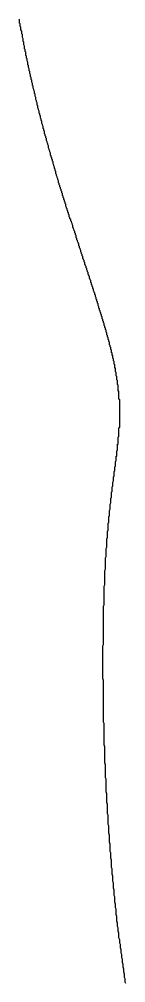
# Model space of a CAD drawing. Header units: millimetres. Extents: x 111 to 2999, y 81 to 1941.
# Drawn here: x 1008.74 to 1010.33, y 1536.61 to 1550.99 of the extents above; entities that cross this region are included whole.
import ezdxf

# ---------------------------------------------------------------- set-up
doc = ezdxf.new("R2010")
doc.units = ezdxf.units.MM

msp = doc.modelspace()

# ---------------------------------------------------------------- linework, layer by layer
msp.add_polyline3d([(1010.33, 1536.603, 0), (1010.32, 1536.623, 0), (1010.32, 1536.653, 0), (1010.32, 1536.673, 0), (1010.31, 1536.693, 0), (1010.31, 1536.723, 0), (1010.31, 1536.743, 0), (1010.3, 1536.773, 0), (1010.3, 1536.793, 0), (1010.3, 1536.813, 0), (1010.29, 1536.843, 0), (1010.29, 1536.863, 0), (1010.29, 1536.883, 0), (1010.28, 1536.913, 0), (1010.28, 1536.933, 0), (1010.28, 1536.963, 0), (1010.27, 1536.983, 0), (1010.27, 1537.013, 0), (1010.27, 1537.033, 0), (1010.26, 1537.053, 0), (1010.26, 1537.083, 0), (1010.26, 1537.103, 0), (1010.25, 1537.133, 0), (1010.25, 1537.153, 0), (1010.25, 1537.183, 0), (1010.24, 1537.203, 0), (1010.24, 1537.233, 0), (1010.24, 1537.253, 0), (1010.23, 1537.283, 0), (1010.23, 1537.303, 0), (1010.23, 1537.333, 0), (1010.23, 1537.353, 0), (1010.22, 1537.383, 0), (1010.22, 1537.403, 0), (1010.22, 1537.433, 0), (1010.21, 1537.453, 0), (1010.21, 1537.483, 0), (1010.21, 1537.503, 0), (1010.2, 1537.533, 0), (1010.2, 1537.553, 0), (1010.2, 1537.583, 0), (1010.2, 1537.603, 0), (1010.19, 1537.633, 0), (1010.19, 1537.663, 0), (1010.19, 1537.683, 0), (1010.19, 1537.713, 0), (1010.18, 1537.733, 0), (1010.18, 1537.763, 0), (1010.18, 1537.783, 0), (1010.17, 1537.813, 0), (1010.17, 1537.843, 0), (1010.17, 1537.863, 0), (1010.17, 1537.893, 0), (1010.16, 1537.913, 0), (1010.16, 1537.943, 0), (1010.16, 1537.973, 0), (1010.16, 1537.993, 0), (1010.15, 1538.023, 0), (1010.15, 1538.043, 0), (1010.15, 1538.073, 0), (1010.15, 1538.103, 0), (1010.14, 1538.123, 0), (1010.14, 1538.153, 0), (1010.14, 1538.173, 0), (1010.14, 1538.203, 0), (1010.13, 1538.233, 0), (1010.13, 1538.253, 0), (1010.13, 1538.283, 0), (1010.13, 1538.313, 0), (1010.12, 1538.333, 0), (1010.12, 1538.363, 0), (1010.12, 1538.393, 0), (1010.12, 1538.413, 0), (1010.12, 1538.443, 0), (1010.11, 1538.473, 0), (1010.11, 1538.493, 0), (1010.11, 1538.523, 0), (1010.11, 1538.553, 0), (1010.1, 1538.573, 0), (1010.1, 1538.603, 0), (1010.1, 1538.633, 0), (1010.1, 1538.653, 0), (1010.1, 1538.683, 0), (1010.09, 1538.713, 0), (1010.09, 1538.733, 0), (1010.09, 1538.763, 0), (1010.09, 1538.793, 0), (1010.09, 1538.813, 0), (1010.08, 1538.843, 0), (1010.08, 1538.873, 0), (1010.08, 1538.893, 0), (1010.08, 1538.923, 0), (1010.08, 1538.953, 0), (1010.07, 1538.973, 0), (1010.07, 1539.003, 0), (1010.07, 1539.033, 0), (1010.07, 1539.053, 0), (1010.07, 1539.083, 0), (1010.07, 1539.113, 0), (1010.06, 1539.133, 0), (1010.06, 1539.163, 0), (1010.06, 1539.193, 0), (1010.06, 1539.223, 0), (1010.06, 1539.243, 0), (1010.06, 1539.273, 0), (1010.05, 1539.303, 0), (1010.05, 1539.323, 0), (1010.05, 1539.353, 0), (1010.05, 1539.383, 0), (1010.05, 1539.403, 0), (1010.05, 1539.433, 0), (1010.04, 1539.463, 0), (1010.04, 1539.493, 0), (1010.04, 1539.513, 0), (1010.04, 1539.543, 0), (1010.04, 1539.573, 0), (1010.04, 1539.593, 0), (1010.04, 1539.623, 0), (1010.04, 1539.653, 0), (1010.03, 1539.673, 0), (1010.03, 1539.703, 0), (1010.03, 1539.733, 0), (1010.03, 1539.763, 0), (1010.03, 1539.783, 0), (1010.03, 1539.813, 0), (1010.03, 1539.843, 0), (1010.03, 1539.863, 0), (1010.02, 1539.893, 0), (1010.02, 1539.923, 0), (1010.02, 1539.943, 0), (1010.02, 1539.973, 0), (1010.02, 1540.003, 0), (1010.02, 1540.023, 0), (1010.02, 1540.053, 0), (1010.02, 1540.083, 0), (1010.02, 1540.103, 0), (1010.02, 1540.133, 0), (1010.01, 1540.163, 0), (1010.01, 1540.183, 0), (1010.01, 1540.213, 0), (1010.01, 1540.243, 0), (1010.01, 1540.263, 0), (1010.01, 1540.293, 0), (1010.01, 1540.323, 0), (1010.01, 1540.343, 0), (1010.01, 1540.373, 0), (1010.01, 1540.403, 0), (1010.01, 1540.423, 0), (1010.01, 1540.453, 0), (1010.01, 1540.483, 0), (1010, 1540.503, 0), (1010, 1540.533, 0), (1010, 1540.553, 0), (1010, 1540.583, 0), (1010, 1540.613, 0), (1010, 1540.633, 0), (1010, 1540.663, 0), (1010, 1540.693, 0), (1010, 1540.713, 0), (1010, 1540.743, 0), (1010, 1540.763, 0), (1010, 1540.793, 0), (1010, 1540.813, 0), (1010, 1540.843, 0), (1010, 1540.873, 0), (1010, 1540.893, 0), (1010, 1540.923, 0), (1010, 1540.943, 0), (1010, 1540.973, 0), (1010, 1540.993, 0), (1010, 1541.023, 0), (1010, 1541.053, 0), (1010, 1541.073, 0), (1010, 1541.103, 0), (1010, 1541.123, 0), (1009.99, 1541.153, 0), (1009.99, 1541.173, 0), (1009.99, 1541.203, 0), (1009.99, 1541.223, 0), (1009.99, 1541.253, 0), (1009.99, 1541.273, 0), (1009.99, 1541.303, 0), (1009.99, 1541.323, 0), (1009.99, 1541.353, 0), (1009.99, 1541.373, 0), (1009.99, 1541.403, 0), (1009.99, 1541.423, 0), (1009.99, 1541.443, 0), (1009.99, 1541.473, 0), (1009.99, 1541.493, 0), (1009.99, 1541.523, 0), (1009.99, 1541.543, 0), (1009.99, 1541.573, 0), (1009.99, 1541.593, 0), (1009.99, 1541.613, 0), (1009.99, 1541.643, 0), (1010, 1541.663, 0), (1010, 1541.693, 0), (1010, 1541.713, 0), (1010, 1541.733, 0), (1010, 1541.763, 0), (1010, 1541.783, 0), (1010, 1541.803, 0), (1010, 1541.833, 0), (1010, 1541.853, 0), (1010, 1541.873, 0), (1010, 1541.903, 0), (1010, 1541.923, 0), (1010, 1541.943, 0), (1010, 1541.973, 0), (1010, 1541.993, 0), (1010, 1542.013, 0), (1010, 1542.033, 0), (1010, 1542.063, 0), (1010, 1542.083, 0), (1010, 1542.103, 0), (1010, 1542.123, 0), (1010, 1542.153, 0), (1010, 1542.173, 0), (1010, 1542.193, 0), (1010, 1542.213, 0), (1010, 1542.233, 0), (1010.01, 1542.253, 0), (1010.01, 1542.283, 0), (1010.01, 1542.303, 0), (1010.01, 1542.323, 0), (1010.01, 1542.343, 0), (1010.01, 1542.363, 0), (1010.01, 1542.383, 0), (1010.01, 1542.403, 0), (1010.01, 1542.423, 0), (1010.01, 1542.453, 0), (1010.01, 1542.473, 0), (1010.01, 1542.493, 0), (1010.01, 1542.513, 0), (1010.01, 1542.533, 0), (1010.02, 1542.553, 0), (1010.02, 1542.573, 0), (1010.02, 1542.593, 0), (1010.02, 1542.613, 0), (1010.02, 1542.633, 0), (1010.02, 1542.653, 0), (1010.02, 1542.673, 0), (1010.02, 1542.693, 0), (1010.02, 1542.713, 0), (1010.02, 1542.733, 0), (1010.02, 1542.753, 0), (1010.02, 1542.763, 0), (1010.03, 1542.783, 0), (1010.03, 1542.803, 0), (1010.03, 1542.823, 0), (1010.03, 1542.843, 0), (1010.03, 1542.863, 0), (1010.03, 1542.883, 0), (1010.03, 1542.893, 0), (1010.03, 1542.913, 0), (1010.03, 1542.933, 0), (1010.03, 1542.953, 0), (1010.04, 1542.973, 0), (1010.04, 1542.983, 0), (1010.04, 1543.003, 0), (1010.04, 1543.023, 0), (1010.04, 1543.043, 0), (1010.04, 1543.053, 0), (1010.04, 1543.073, 0), (1010.04, 1543.093, 0), (1010.05, 1543.113, 0), (1010.05, 1543.123, 0), (1010.05, 1543.143, 0), (1010.05, 1543.163, 0), (1010.05, 1543.173, 0), (1010.05, 1543.193, 0), (1010.05, 1543.203, 0), (1010.05, 1543.223, 0), (1010.05, 1543.243, 0), (1010.06, 1543.253, 0), (1010.06, 1543.273, 0), (1010.06, 1543.293, 0), (1010.06, 1543.303, 0), (1010.06, 1543.323, 0), (1010.06, 1543.333, 0), (1010.06, 1543.353, 0), (1010.07, 1543.363, 0), (1010.07, 1543.383, 0), (1010.07, 1543.393, 0), (1010.07, 1543.413, 0), (1010.07, 1543.423, 0), (1010.07, 1543.443, 0), (1010.07, 1543.453, 0), (1010.07, 1543.473, 0), (1010.08, 1543.483, 0), (1010.08, 1543.503, 0), (1010.08, 1543.513, 0), (1010.08, 1543.533, 0), (1010.08, 1543.543, 0), (1010.08, 1543.553, 0), (1010.08, 1543.573, 0), (1010.09, 1543.583, 0), (1010.09, 1543.603, 0), (1010.09, 1543.613, 0), (1010.09, 1543.623, 0), (1010.09, 1543.643, 0), (1010.09, 1543.653, 0), (1010.09, 1543.663, 0), (1010.1, 1543.683, 0), (1010.1, 1543.693, 0), (1010.1, 1543.703, 0), (1010.1, 1543.723, 0), (1010.1, 1543.733, 0), (1010.1, 1543.743, 0), (1010.1, 1543.753, 0), (1010.11, 1543.773, 0), (1010.11, 1543.783, 0), (1010.11, 1543.793, 0), (1010.11, 1543.813, 0), (1010.11, 1543.823, 0), (1010.11, 1543.833, 0), (1010.11, 1543.843, 0), (1010.12, 1543.853, 0), (1010.12, 1543.873, 0), (1010.12, 1543.883, 0), (1010.12, 1543.893, 0), (1010.12, 1543.903, 0), (1010.12, 1543.923, 0), (1010.12, 1543.933, 0), (1010.13, 1543.943, 0), (1010.13, 1543.953, 0), (1010.13, 1543.963, 0), (1010.13, 1543.973, 0), (1010.13, 1543.983, 0), (1010.13, 1544.003, 0), (1010.13, 1544.013, 0), (1010.14, 1544.023, 0), (1010.14, 1544.033, 0), (1010.14, 1544.043, 0), (1010.14, 1544.053, 0), (1010.14, 1544.063, 0), (1010.14, 1544.073, 0), (1010.14, 1544.083, 0), (1010.15, 1544.103, 0), (1010.15, 1544.113, 0), (1010.15, 1544.123, 0), (1010.15, 1544.133, 0), (1010.15, 1544.143, 0), (1010.15, 1544.153, 0), (1010.15, 1544.163, 0), (1010.16, 1544.173, 0), (1010.16, 1544.183, 0), (1010.16, 1544.193, 0), (1010.16, 1544.203, 0), (1010.16, 1544.213, 0), (1010.16, 1544.223, 0), (1010.16, 1544.233, 0), (1010.16, 1544.243, 0), (1010.17, 1544.253, 0), (1010.17, 1544.263, 0), (1010.17, 1544.273, 0), (1010.17, 1544.283, 0), (1010.17, 1544.293, 0), (1010.17, 1544.303, 0), (1010.17, 1544.313, 0), (1010.18, 1544.323, 0), (1010.18, 1544.333, 0), (1010.18, 1544.343, 0), (1010.18, 1544.353, 0), (1010.18, 1544.363, 0), (1010.18, 1544.373, 0), (1010.18, 1544.383, 0), (1010.18, 1544.383, 0), (1010.18, 1544.393, 0), (1010.19, 1544.403, 0), (1010.19, 1544.413, 0), (1010.19, 1544.423, 0), (1010.19, 1544.433, 0), (1010.19, 1544.443, 0), (1010.19, 1544.453, 0), (1010.19, 1544.463, 0), (1010.19, 1544.473, 0), (1010.2, 1544.473, 0), (1010.2, 1544.483, 0), (1010.2, 1544.493, 0), (1010.2, 1544.503, 0), (1010.2, 1544.513, 0), (1010.2, 1544.523, 0), (1010.2, 1544.533, 0), (1010.2, 1544.543, 0), (1010.2, 1544.543, 0), (1010.2, 1544.553, 0), (1010.21, 1544.563, 0), (1010.21, 1544.573, 0), (1010.21, 1544.583, 0), (1010.21, 1544.593, 0), (1010.21, 1544.603, 0), (1010.21, 1544.603, 0), (1010.21, 1544.613, 0), (1010.21, 1544.623, 0), (1010.21, 1544.633, 0), (1010.21, 1544.643, 0), (1010.21, 1544.653, 0), (1010.22, 1544.653, 0), (1010.22, 1544.663, 0), (1010.22, 1544.673, 0), (1010.22, 1544.683, 0), (1010.22, 1544.693, 0), (1010.22, 1544.693, 0), (1010.22, 1544.703, 0), (1010.22, 1544.713, 0), (1010.22, 1544.723, 0), (1010.22, 1544.733, 0), (1010.22, 1544.733, 0), (1010.22, 1544.743, 0), (1010.22, 1544.753, 0), (1010.23, 1544.763, 0), (1010.23, 1544.773, 0), (1010.23, 1544.773, 0), (1010.23, 1544.783, 0), (1010.23, 1544.793, 0), (1010.23, 1544.803, 0), (1010.23, 1544.803, 0), (1010.23, 1544.813, 0), (1010.23, 1544.823, 0), (1010.23, 1544.833, 0), (1010.23, 1544.843, 0), (1010.23, 1544.843, 0), (1010.23, 1544.853, 0), (1010.23, 1544.863, 0), (1010.23, 1544.873, 0), (1010.23, 1544.873, 0), (1010.23, 1544.883, 0), (1010.23, 1544.893, 0), (1010.24, 1544.903, 0), (1010.24, 1544.903, 0), (1010.24, 1544.913, 0), (1010.24, 1544.923, 0), (1010.24, 1544.933, 0), (1010.24, 1544.933, 0), (1010.24, 1544.943, 0), (1010.24, 1544.953, 0), (1010.24, 1544.963, 0), (1010.24, 1544.963, 0), (1010.24, 1544.973, 0), (1010.24, 1544.983, 0), (1010.24, 1544.993, 0), (1010.24, 1544.993, 0), (1010.24, 1545.003, 0), (1010.24, 1545.013, 0), (1010.24, 1545.023, 0), (1010.24, 1545.023, 0), (1010.24, 1545.033, 0), (1010.24, 1545.043, 0), (1010.24, 1545.043, 0), (1010.24, 1545.053, 0), (1010.24, 1545.063, 0), (1010.24, 1545.073, 0), (1010.24, 1545.073, 0), (1010.24, 1545.083, 0), (1010.24, 1545.093, 0), (1010.24, 1545.103, 0), (1010.24, 1545.103, 0), (1010.24, 1545.113, 0), (1010.24, 1545.123, 0), (1010.24, 1545.123, 0), (1010.24, 1545.133, 0), (1010.24, 1545.143, 0), (1010.24, 1545.153, 0), (1010.24, 1545.153, 0), (1010.24, 1545.163, 0), (1010.24, 1545.173, 0), (1010.24, 1545.173, 0), (1010.24, 1545.183, 0), (1010.24, 1545.193, 0), (1010.24, 1545.203, 0), (1010.24, 1545.203, 0), (1010.24, 1545.213, 0), (1010.24, 1545.223, 0), (1010.24, 1545.223, 0), (1010.24, 1545.233, 0), (1010.24, 1545.243, 0), (1010.24, 1545.253, 0), (1010.24, 1545.253, 0), (1010.24, 1545.263, 0), (1010.24, 1545.273, 0), (1010.24, 1545.273, 0), (1010.24, 1545.283, 0), (1010.24, 1545.293, 0), (1010.24, 1545.303, 0), (1010.24, 1545.303, 0), (1010.24, 1545.313, 0), (1010.23, 1545.323, 0), (1010.23, 1545.323, 0), (1010.23, 1545.333, 0), (1010.23, 1545.343, 0), (1010.23, 1545.353, 0), (1010.23, 1545.353, 0), (1010.23, 1545.363, 0), (1010.23, 1545.373, 0), (1010.23, 1545.373, 0), (1010.23, 1545.383, 0), (1010.23, 1545.393, 0), (1010.23, 1545.403, 0), (1010.23, 1545.403, 0), (1010.23, 1545.413, 0), (1010.23, 1545.423, 0), (1010.23, 1545.423, 0), (1010.23, 1545.433, 0), (1010.23, 1545.443, 0), (1010.22, 1545.443, 0), (1010.22, 1545.453, 0), (1010.22, 1545.463, 0), (1010.22, 1545.473, 0), (1010.22, 1545.473, 0), (1010.22, 1545.483, 0), (1010.22, 1545.493, 0), (1010.22, 1545.503, 0), (1010.22, 1545.503, 0), (1010.22, 1545.513, 0), (1010.22, 1545.523, 0), (1010.22, 1545.523, 0), (1010.22, 1545.533, 0), (1010.21, 1545.543, 0), (1010.21, 1545.553, 0), (1010.21, 1545.553, 0), (1010.21, 1545.563, 0), (1010.21, 1545.573, 0), (1010.21, 1545.573, 0), (1010.21, 1545.583, 0), (1010.21, 1545.593, 0), (1010.21, 1545.603, 0), (1010.21, 1545.603, 0), (1010.2, 1545.613, 0), (1010.2, 1545.623, 0), (1010.2, 1545.633, 0), (1010.2, 1545.633, 0), (1010.2, 1545.643, 0), (1010.2, 1545.653, 0), (1010.2, 1545.663, 0), (1010.2, 1545.663, 0), (1010.19, 1545.673, 0), (1010.19, 1545.683, 0), (1010.19, 1545.693, 0), (1010.19, 1545.693, 0), (1010.19, 1545.703, 0), (1010.19, 1545.713, 0), (1010.19, 1545.723, 0), (1010.19, 1545.723, 0), (1010.18, 1545.733, 0), (1010.18, 1545.743, 0), (1010.18, 1545.753, 0), (1010.18, 1545.753, 0), (1010.18, 1545.763, 0), (1010.18, 1545.773, 0), (1010.18, 1545.783, 0), (1010.17, 1545.783, 0), (1010.17, 1545.793, 0), (1010.17, 1545.803, 0), (1010.17, 1545.813, 0), (1010.17, 1545.813, 0), (1010.17, 1545.823, 0), (1010.17, 1545.833, 0), (1010.16, 1545.843, 0), (1010.16, 1545.853, 0), (1010.16, 1545.853, 0), (1010.16, 1545.863, 0), (1010.16, 1545.873, 0), (1010.16, 1545.883, 0), (1010.15, 1545.893, 0), (1010.15, 1545.893, 0), (1010.15, 1545.903, 0), (1010.15, 1545.913, 0), (1010.15, 1545.923, 0), (1010.14, 1545.933, 0), (1010.14, 1545.933, 0), (1010.14, 1545.943, 0), (1010.14, 1545.953, 0), (1010.14, 1545.963, 0), (1010.14, 1545.973, 0), (1010.13, 1545.973, 0), (1010.13, 1545.983, 0), (1010.13, 1545.993, 0), (1010.13, 1546.003, 0), (1010.13, 1546.013, 0), (1010.12, 1546.013, 0), (1010.12, 1546.023, 0), (1010.12, 1546.033, 0), (1010.12, 1546.043, 0), (1010.12, 1546.053, 0), (1010.11, 1546.063, 0), (1010.11, 1546.063, 0), (1010.11, 1546.073, 0), (1010.11, 1546.083, 0), (1010.11, 1546.093, 0), (1010.1, 1546.103, 0), (1010.1, 1546.113, 0), (1010.1, 1546.123, 0), (1010.1, 1546.123, 0), (1010.09, 1546.133, 0), (1010.09, 1546.143, 0), (1010.09, 1546.153, 0), (1010.09, 1546.163, 0), (1010.09, 1546.173, 0), (1010.08, 1546.183, 0), (1010.08, 1546.183, 0), (1010.08, 1546.193, 0), (1010.08, 1546.203, 0), (1010.07, 1546.213, 0), (1010.07, 1546.223, 0), (1010.07, 1546.233, 0), (1010.07, 1546.243, 0), (1010.06, 1546.253, 0), (1010.06, 1546.263, 0), (1010.06, 1546.273, 0), (1010.06, 1546.273, 0), (1010.05, 1546.283, 0), (1010.05, 1546.293, 0), (1010.05, 1546.303, 0), (1010.05, 1546.313, 0), (1010.04, 1546.323, 0), (1010.04, 1546.333, 0), (1010.04, 1546.343, 0), (1010.04, 1546.353, 0), (1010.03, 1546.363, 0), (1010.03, 1546.373, 0), (1010.03, 1546.383, 0), (1010.02, 1546.393, 0), (1010.02, 1546.393, 0), (1010.02, 1546.403, 0), (1010.02, 1546.413, 0), (1010.01, 1546.423, 0), (1010.01, 1546.433, 0), (1010.01, 1546.443, 0), (1010.01, 1546.453, 0), (1010, 1546.463, 0), (1010, 1546.473, 0), (1010, 1546.483, 0), (1009.99, 1546.493, 0), (1009.99, 1546.503, 0), (1009.99, 1546.513, 0), (1009.98, 1546.523, 0), (1009.98, 1546.533, 0), (1009.98, 1546.543, 0), (1009.98, 1546.553, 0), (1009.97, 1546.563, 0), (1009.97, 1546.573, 0), (1009.97, 1546.583, 0), (1009.96, 1546.593, 0), (1009.96, 1546.603, 0), (1009.96, 1546.613, 0), (1009.95, 1546.623, 0), (1009.95, 1546.633, 0), (1009.95, 1546.643, 0), (1009.94, 1546.653, 0), (1009.94, 1546.663, 0), (1009.94, 1546.673, 0), (1009.93, 1546.683, 0), (1009.93, 1546.693, 0), (1009.93, 1546.703, 0), (1009.92, 1546.723, 0), (1009.92, 1546.733, 0), (1009.92, 1546.743, 0), (1009.91, 1546.753, 0), (1009.91, 1546.763, 0), (1009.91, 1546.773, 0), (1009.9, 1546.783, 0), (1009.9, 1546.793, 0), (1009.9, 1546.803, 0), (1009.89, 1546.813, 0), (1009.89, 1546.823, 0), (1009.89, 1546.833, 0), (1009.88, 1546.853, 0), (1009.88, 1546.863, 0), (1009.88, 1546.873, 0), (1009.87, 1546.883, 0), (1009.87, 1546.893, 0), (1009.87, 1546.903, 0), (1009.86, 1546.913, 0), (1009.86, 1546.923, 0), (1009.85, 1546.943, 0), (1009.85, 1546.953, 0), (1009.85, 1546.963, 0), (1009.84, 1546.973, 0), (1009.84, 1546.983, 0), (1009.84, 1546.993, 0), (1009.83, 1547.003, 0), (1009.83, 1547.023, 0), (1009.82, 1547.033, 0), (1009.82, 1547.043, 0), (1009.82, 1547.053, 0), (1009.81, 1547.063, 0), (1009.81, 1547.083, 0), (1009.81, 1547.093, 0), (1009.8, 1547.103, 0), (1009.8, 1547.113, 0), (1009.79, 1547.123, 0), (1009.79, 1547.143, 0), (1009.79, 1547.153, 0), (1009.78, 1547.163, 0), (1009.78, 1547.173, 0), (1009.77, 1547.183, 0), (1009.77, 1547.203, 0), (1009.77, 1547.213, 0), (1009.76, 1547.223, 0), (1009.76, 1547.233, 0), (1009.75, 1547.253, 0), (1009.75, 1547.263, 0), (1009.75, 1547.273, 0), (1009.74, 1547.283, 0), (1009.74, 1547.303, 0), (1009.73, 1547.313, 0), (1009.73, 1547.323, 0), (1009.72, 1547.333, 0), (1009.72, 1547.353, 0), (1009.72, 1547.363, 0), (1009.71, 1547.373, 0), (1009.71, 1547.393, 0), (1009.7, 1547.403, 0), (1009.7, 1547.413, 0), (1009.69, 1547.423, 0), (1009.69, 1547.443, 0), (1009.69, 1547.453, 0), (1009.68, 1547.463, 0), (1009.68, 1547.483, 0), (1009.67, 1547.493, 0), (1009.67, 1547.503, 0), (1009.66, 1547.523, 0), (1009.66, 1547.533, 0), (1009.66, 1547.543, 0), (1009.65, 1547.563, 0), (1009.65, 1547.573, 0), (1009.64, 1547.583, 0), (1009.64, 1547.603, 0), (1009.63, 1547.613, 0), (1009.63, 1547.623, 0), (1009.63, 1547.643, 0), (1009.62, 1547.653, 0), (1009.62, 1547.663, 0), (1009.61, 1547.683, 0), (1009.61, 1547.693, 0), (1009.6, 1547.703, 0), (1009.6, 1547.723, 0), (1009.59, 1547.733, 0), (1009.59, 1547.753, 0), (1009.59, 1547.763, 0), (1009.58, 1547.773, 0), (1009.58, 1547.793, 0), (1009.57, 1547.803, 0), (1009.57, 1547.823, 0), (1009.56, 1547.833, 0), (1009.56, 1547.843, 0), (1009.55, 1547.863, 0), (1009.55, 1547.873, 0), (1009.54, 1547.883, 0), (1009.54, 1547.903, 0), (1009.54, 1547.913, 0), (1009.53, 1547.933, 0), (1009.53, 1547.943, 0), (1009.52, 1547.963, 0), (1009.52, 1547.973, 0), (1009.51, 1547.983, 0), (1009.51, 1548.003, 0), (1009.5, 1548.013, 0), (1009.5, 1548.033, 0), (1009.49, 1548.043, 0), (1009.49, 1548.053, 0), (1009.49, 1548.073, 0), (1009.48, 1548.083, 0), (1009.48, 1548.103, 0), (1009.47, 1548.113, 0), (1009.47, 1548.133, 0), (1009.46, 1548.143, 0), (1009.46, 1548.163, 0), (1009.45, 1548.173, 0), (1009.45, 1548.183, 0), (1009.44, 1548.203, 0), (1009.44, 1548.213, 0), (1009.44, 1548.233, 0), (1009.43, 1548.243, 0), (1009.43, 1548.263, 0), (1009.42, 1548.273, 0), (1009.42, 1548.293, 0), (1009.41, 1548.303, 0), (1009.41, 1548.323, 0), (1009.4, 1548.333, 0), (1009.4, 1548.353, 0), (1009.39, 1548.363, 0), (1009.39, 1548.383, 0), (1009.39, 1548.393, 0), (1009.38, 1548.403, 0), (1009.38, 1548.423, 0), (1009.37, 1548.433, 0), (1009.37, 1548.453, 0), (1009.36, 1548.463, 0), (1009.36, 1548.483, 0), (1009.35, 1548.493, 0), (1009.35, 1548.513, 0), (1009.34, 1548.523, 0), (1009.34, 1548.543, 0), (1009.33, 1548.553, 0), (1009.33, 1548.573, 0), (1009.33, 1548.583, 0), (1009.32, 1548.603, 0), (1009.32, 1548.613, 0), (1009.31, 1548.633, 0), (1009.31, 1548.643, 0), (1009.3, 1548.663, 0), (1009.3, 1548.673, 0), (1009.29, 1548.693, 0), (1009.29, 1548.703, 0), (1009.29, 1548.723, 0), (1009.28, 1548.733, 0), (1009.28, 1548.753, 0), (1009.27, 1548.763, 0), (1009.27, 1548.783, 0), (1009.26, 1548.803, 0), (1009.26, 1548.813, 0), (1009.25, 1548.833, 0), (1009.25, 1548.843, 0), (1009.25, 1548.863, 0), (1009.24, 1548.873, 0), (1009.24, 1548.893, 0), (1009.23, 1548.903, 0), (1009.23, 1548.923, 0), (1009.22, 1548.933, 0), (1009.22, 1548.953, 0), (1009.21, 1548.963, 0), (1009.21, 1548.983, 0), (1009.21, 1548.993, 0), (1009.2, 1549.013, 0), (1009.2, 1549.023, 0), (1009.19, 1549.043, 0), (1009.19, 1549.053, 0), (1009.18, 1549.073, 0), (1009.18, 1549.093, 0), (1009.18, 1549.103, 0), (1009.17, 1549.123, 0), (1009.17, 1549.133, 0), (1009.16, 1549.153, 0), (1009.16, 1549.163, 0), (1009.15, 1549.183, 0), (1009.15, 1549.193, 0), (1009.15, 1549.213, 0), (1009.14, 1549.223, 0), (1009.14, 1549.243, 0), (1009.13, 1549.253, 0), (1009.13, 1549.273, 0), (1009.12, 1549.283, 0), (1009.12, 1549.303, 0), (1009.12, 1549.323, 0), (1009.11, 1549.333, 0), (1009.11, 1549.353, 0), (1009.1, 1549.363, 0), (1009.1, 1549.383, 0), (1009.1, 1549.393, 0), (1009.09, 1549.413, 0), (1009.09, 1549.423, 0), (1009.08, 1549.443, 0), (1009.08, 1549.453, 0), (1009.08, 1549.473, 0), (1009.07, 1549.483, 0), (1009.07, 1549.503, 0), (1009.06, 1549.523, 0), (1009.06, 1549.533, 0), (1009.06, 1549.553, 0), (1009.05, 1549.563, 0), (1009.05, 1549.583, 0), (1009.04, 1549.593, 0), (1009.04, 1549.613, 0), (1009.04, 1549.623, 0), (1009.03, 1549.643, 0), (1009.03, 1549.653, 0), (1009.02, 1549.673, 0), (1009.02, 1549.683, 0), (1009.02, 1549.703, 0), (1009.01, 1549.713, 0), (1009.01, 1549.733, 0), (1009.01, 1549.743, 0), (1009, 1549.763, 0), (1009, 1549.773, 0), (1008.99, 1549.793, 0), (1008.99, 1549.803, 0), (1008.99, 1549.823, 0), (1008.98, 1549.843, 0), (1008.98, 1549.853, 0), (1008.98, 1549.873, 0), (1008.97, 1549.883, 0), (1008.97, 1549.903, 0), (1008.97, 1549.913, 0), (1008.96, 1549.933, 0), (1008.96, 1549.943, 0), (1008.95, 1549.963, 0), (1008.95, 1549.973, 0), (1008.95, 1549.993, 0), (1008.94, 1550.003, 0), (1008.94, 1550.023, 0), (1008.94, 1550.033, 0), (1008.93, 1550.053, 0), (1008.93, 1550.063, 0), (1008.93, 1550.083, 0), (1008.92, 1550.093, 0), (1008.92, 1550.103, 0), (1008.92, 1550.123, 0), (1008.91, 1550.133, 0), (1008.91, 1550.153, 0), (1008.91, 1550.163, 0), (1008.9, 1550.183, 0), (1008.9, 1550.193, 0), (1008.9, 1550.213, 0), (1008.89, 1550.223, 0), (1008.89, 1550.243, 0), (1008.89, 1550.253, 0), (1008.88, 1550.273, 0), (1008.88, 1550.283, 0), (1008.88, 1550.303, 0), (1008.87, 1550.313, 0), (1008.87, 1550.323, 0), (1008.87, 1550.343, 0), (1008.87, 1550.353, 0), (1008.86, 1550.373, 0), (1008.86, 1550.383, 0), (1008.86, 1550.403, 0), (1008.85, 1550.413, 0), (1008.85, 1550.423, 0), (1008.85, 1550.443, 0), (1008.84, 1550.453, 0), (1008.84, 1550.473, 0), (1008.84, 1550.483, 0), (1008.84, 1550.503, 0), (1008.83, 1550.513, 0), (1008.83, 1550.523, 0), (1008.83, 1550.543, 0), (1008.82, 1550.553, 0), (1008.82, 1550.573, 0), (1008.82, 1550.583, 0), (1008.82, 1550.593, 0), (1008.81, 1550.613, 0), (1008.81, 1550.623, 0), (1008.81, 1550.643, 0), (1008.81, 1550.653, 0), (1008.8, 1550.663, 0), (1008.8, 1550.683, 0), (1008.8, 1550.693, 0), (1008.8, 1550.703, 0), (1008.79, 1550.723, 0), (1008.79, 1550.733, 0), (1008.79, 1550.743, 0), (1008.79, 1550.763, 0), (1008.78, 1550.773, 0), (1008.78, 1550.793, 0), (1008.78, 1550.803, 0), (1008.78, 1550.813, 0), (1008.77, 1550.833, 0), (1008.77, 1550.843, 0), (1008.77, 1550.853, 0), (1008.77, 1550.873, 0), (1008.76, 1550.883, 0), (1008.76, 1550.893, 0), (1008.76, 1550.903, 0), (1008.76, 1550.923, 0), (1008.75, 1550.933, 0), (1008.75, 1550.943, 0), (1008.75, 1550.963, 0), (1008.75, 1550.973, 0), (1008.75, 1550.983, 0), (1008.74, 1550.993, 0)])

doc.saveas('drawing.dxf')
